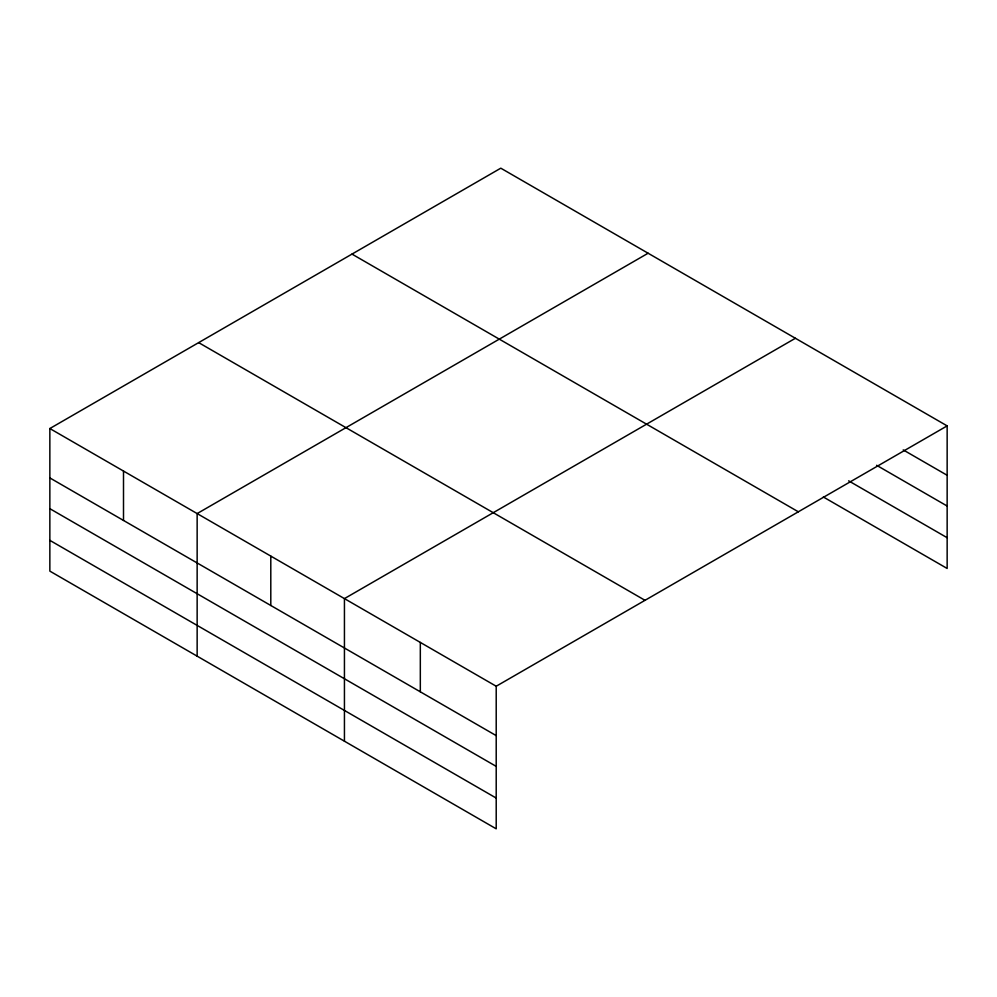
<?xml version="1.0" encoding="UTF-8"?>
<svg xmlns="http://www.w3.org/2000/svg" width="997" height="997" viewBox="0 0 997 997"><rect width="100%" height="100%" fill="white"/><g stroke="black" fill="none" stroke-linecap="round" stroke-linejoin="round"><path stroke-width="1.5" d="M947.15 425.881L500.793 168.181L49.85 428.536L49.85 571.119L496.207 828.819L496.207 686.235L947.15 425.881L947.15 568.464L823.348 496.992M648.1 253.226L197.144 513.58L197.144 656.163M795.394 338.27L344.439 598.611L344.439 741.195M903.22 449.909L947.15 475.27M876.6 465.287L947.15 506.027M848.634 480.841L947.15 537.707M351.991 254.098L798.335 511.797M198.665 342.619L645.009 600.319M49.85 428.536L496.207 686.235M49.85 477.924L496.207 735.624M49.85 508.682L496.207 766.381M49.85 540.362L496.207 798.061M420.323 642.429L420.323 691.818M270.798 556.102L270.798 605.491M123.503 471.058L123.503 520.446"/></g></svg>
